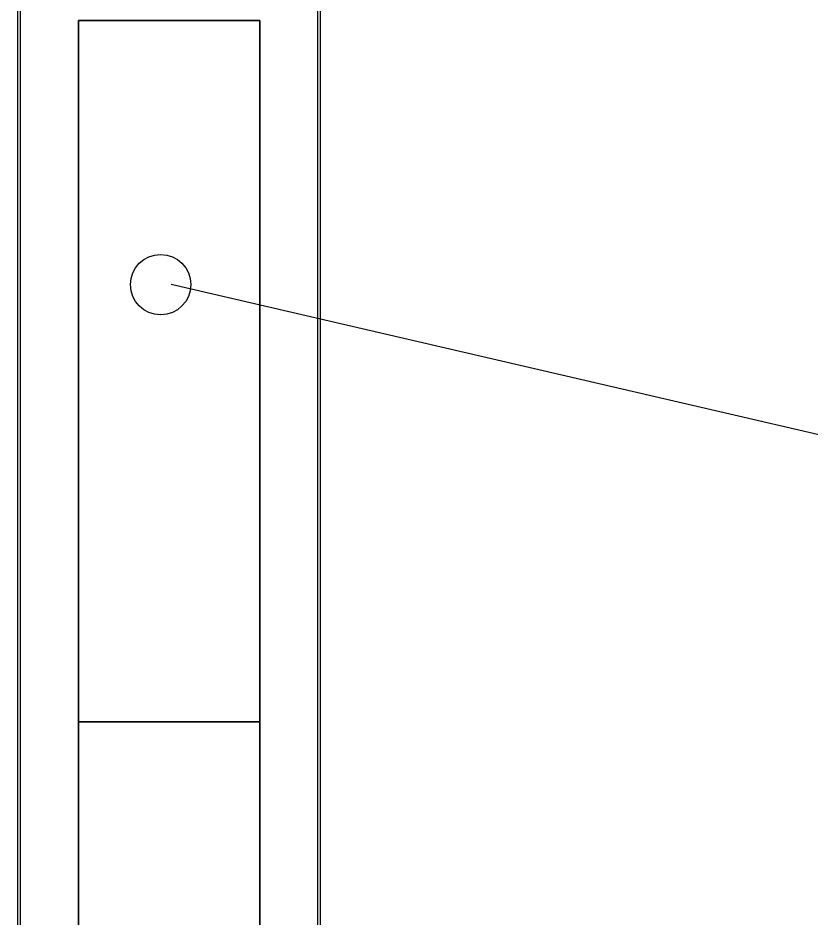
# Model space of a CAD drawing. Header units: metres. Extents: x 0 to 2830, y 0 to 842.
# Drawn here: x 1675.4 to 1749.8, y 537.6 to 622 of the extents above; entities that cross this region are included whole.
import ezdxf

# ---------------------------------------------------------------- set-up
doc = ezdxf.new("R2010")
doc.units = ezdxf.units.M
doc.layers.add('SCHEMATICS', color=7, linetype='Continuous')

msp = doc.modelspace()

# ---------------------------------------------------------------- linework, layer by layer
at = {"layer": 'SCHEMATICS', "color": 7}
for p, q in [((1675.62, 424.501), (1675.62, 646.804)), ((1703.512, 424.501), (1703.512, 646.804)), ((1675.392, 425.3), (1675.392, 645.862)), ((1675.392, 425.3), (1675.392, 645.862)), ((1703.738, 645.862), (1703.738, 425.3)), ((1703.738, 645.862), (1703.738, 425.3)), ((1681.062, 555.988), (1681.062, 621.752)), ((1681.062, 621.752), (1698.069, 621.752)), ((1698.069, 621.752), (1698.069, 555.988)), ((1758.179, 581.129), (1689.75, 596.986)), ((1681.062, 449.406), (1681.062, 555.988)), ((1698.069, 555.988), (1698.069, 449.406))]:
    msp.add_line(p, q, dxfattribs=at)
for points in [[(1681.062, 555.988), (1698.069, 555.988), (1698.069, 621.752), (1681.062, 621.752), (1681.062, 555.988)], [(1685.941, 596.986), (1685.999, 597.557), (1686.164, 598.09), (1686.426, 598.571), (1686.772, 598.991), (1687.192, 599.337), (1687.673, 599.598), (1688.205, 599.763), (1688.776, 599.821)], [(1688.776, 599.821), (1689.347, 599.763), (1689.88, 599.598), (1690.361, 599.337), (1690.781, 598.991), (1691.127, 598.571), (1691.388, 598.09), (1691.553, 597.557), (1691.611, 596.986)], [(1688.776, 594.152), (1688.205, 594.21), (1687.673, 594.375), (1687.192, 594.636), (1686.772, 594.982), (1686.426, 595.402), (1686.164, 595.883), (1685.999, 596.415), (1685.941, 596.986)], [(1691.611, 596.986), (1691.553, 596.415), (1691.388, 595.883), (1691.127, 595.402), (1690.781, 594.982), (1690.361, 594.636), (1689.88, 594.375), (1689.347, 594.21), (1688.776, 594.152)], [(1681.062, 449.406), (1698.069, 449.406), (1698.069, 555.988), (1681.062, 555.988), (1681.062, 449.406)]]:
    msp.add_lwpolyline(points, dxfattribs=at)

doc.saveas('drawing.dxf')
